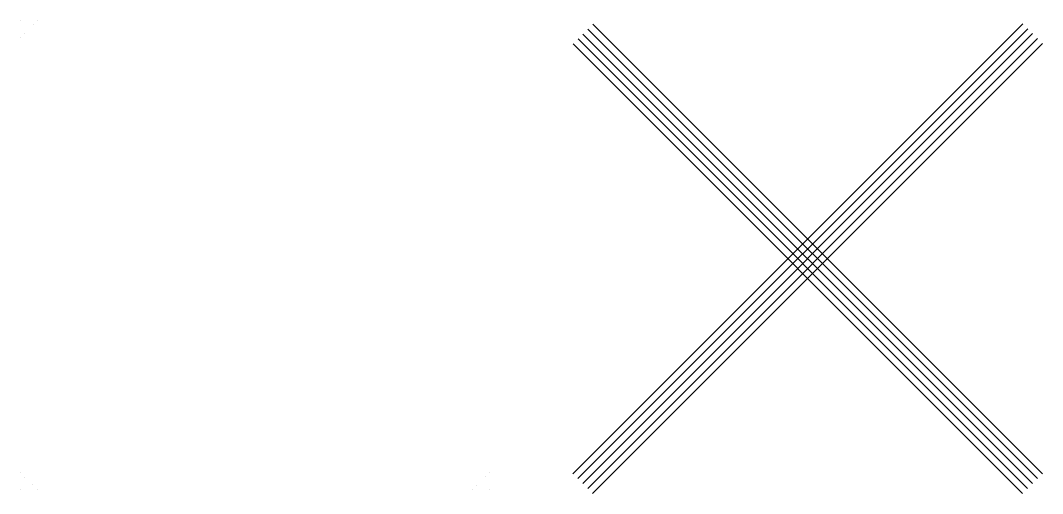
# Model space of a CAD drawing. Extents: x -13.4 to 4, y -4 to 4.1.
import ezdxf

# ---------------------------------------------------------------- set-up
doc = ezdxf.new("R2010")
doc.units = 0
doc.header["$MEASUREMENT"] = 0
doc.layers.add('intersection', color=7, linetype='Continuous')

# ---------------------------------------------------------------- blocks, each defined once
blk = doc.blocks.new('block 3')
at = {"layer": 'intersection', "color": 30, "lineweight": 18, "true_color": 0xfe8831}
for points in [[(-4.008, -3.673), (3.672, 4.008)], [(-3.924, -3.757), (3.757, 3.923)], [(-3.75, 3.917), (3.923, -3.757)], [(-3.666, 4.001), (4.008, -3.672)], [(-3.92, 3.748), (3.754, -3.926)], [(-3.839, -3.842), (3.841, 3.839)], [(-3.835, 3.832), (3.839, -3.841)], [(-3.755, -3.927), (3.926, 3.754)], [(-3.67, -4.011), (4.011, 3.669)], [(-4.004, 3.663), (3.67, -4.011)]]:
    blk.add_lwpolyline(points, dxfattribs=at)

msp = doc.modelspace()

# ---------------------------------------------------------------- linework, layer by layer
at = {"layer": 'intersection', "color": 30, "lineweight": 5, "true_color": 0xfe8831}
for points in [[(-13.433, 4.064), (-13.433, 4.064)], [(-13.148, 4.058), (-13.148, 4.058)], [(-13.368, 3.843), (-13.368, 3.843)], [(-13.212, 3.994), (-13.212, 3.994)], [(-13.433, 3.778), (-13.433, 3.778)], [(-13.439, -3.656), (-13.439, -3.656)], [(-5.439, -3.656), (-5.439, -3.656)], [(-13.362, -3.732), (-13.362, -3.732)], [(-5.503, -3.721), (-5.503, -3.721)], [(-13.433, -3.936), (-13.433, -3.936)], [(-13.229, -3.855), (-13.229, -3.855)], [(-13.148, -3.936), (-13.148, -3.936)], [(-5.724, -3.936), (-5.724, -3.936)], [(-5.659, -3.871), (-5.659, -3.871)], [(-5.439, -3.936), (-5.439, -3.936)]]:
    msp.add_lwpolyline(points, dxfattribs=at)

# ---------------------------------------------------------------- block references
at = {"layer": 'intersection'}
msp.add_blockref('block 3', (0, 0), dxfattribs=at)

doc.saveas('drawing.dxf')
